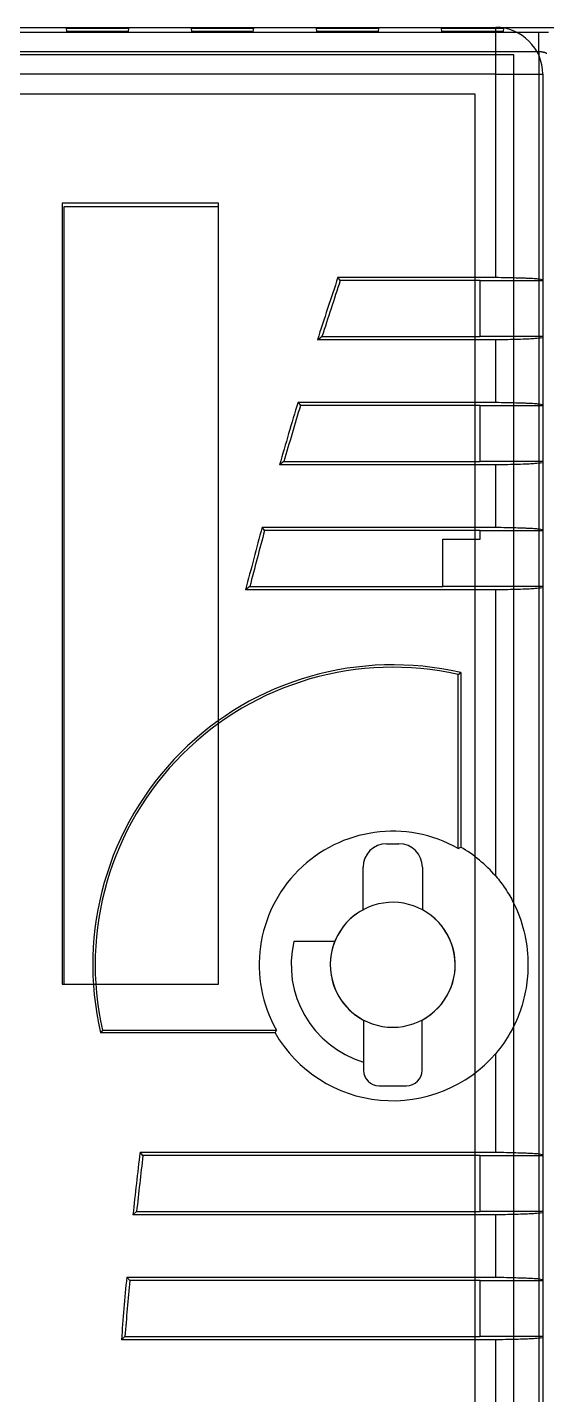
# Model space of a CAD drawing. Header units: inches. Extents: x -4 to 280, y -9 to 35.
# Drawn here: x 36.948 to 37.613, y 15.436 to 17.186 of the extents above; entities that cross this region are included whole.
import ezdxf

# ---------------------------------------------------------------- set-up
doc = ezdxf.new("R2010")
doc.units = ezdxf.units.IN
doc.header["$LTSCALE"] = 0.5
doc.header["$MEASUREMENT"] = 0
doc.layers.add('cpue05', color=7, linetype='Continuous')
doc.layers.add('PS-COVER', color=177, linetype='Continuous')

# ---------------------------------------------------------------- blocks, each defined once
blk = doc.blocks.new('IC200CPUE05')
at = {"layer": 'cpue05', "linetype": 'Continuous'}
for p, q in [((-6.7022, 0.4953), (-3.1513, 0.4953)), ((-6.019, 0.4944), (-5.9397, 0.4944)), ((-6.0185, 0.4901), (-6.019, 0.4944)), ((-5.9402, 0.4901), (-6.0185, 0.4901)), ((-5.9397, 0.4944), (-5.9402, 0.4901)), ((-5.859, 0.4944), (-5.7797, 0.4944)), ((-5.8585, 0.4901), (-5.859, 0.4944)), ((-5.7802, 0.4901), (-5.8585, 0.4901)), ((-5.7797, 0.4944), (-5.7802, 0.4901)), ((-5.699, 0.4944), (-5.6197, 0.4944)), ((-5.6985, 0.4901), (-5.699, 0.4944)), ((-5.6201, 0.4901), (-5.6985, 0.4901)), ((-5.6197, 0.4944), (-5.6201, 0.4901)), ((-5.539, 0.4944), (-5.4597, 0.4944)), ((-5.5385, 0.4901), (-5.539, 0.4944)), ((-5.4601, 0.4901), (-5.5385, 0.4901)), ((-5.4597, 0.4944), (-5.4601, 0.4901)), ((-5.4462, 0.4603), (-7.2962, 0.4603)), ((-5.4462, -4.5097), (-5.4462, 0.4603)), ((-5.4142, 0.4642), (-5.4142, -3.5146)), ((-7.2462, 0.4103), (-5.4962, 0.4103)), ((-5.4962, 0.4103), (-5.4962, -4.4597)), ((-6.0243, 0.2703), (-6.0243, -0.7297)), ((-5.8243, 0.2703), (-6.0243, 0.2703)), ((-6.0225, 0.2656), (-6.0225, -0.7297)), ((-5.8243, 0.2656), (-6.0225, 0.2656)), ((-5.8243, -0.7297), (-5.8243, 0.2703)), ((-5.6755, -0.6747), (-5.7278, -0.6747)), ((-6.0243, -0.7297), (-5.8243, -0.7297)), ((-5.6388, -0.7754), (-5.6388, -0.8292)), ((-5.5638, -0.8397), (-5.5638, -0.7754)), ((-5.6388, -0.8292), (-5.6388, -0.8397)), ((-5.6188, -0.8597), (-5.5838, -0.8597))]:
    blk.add_line(p, q, dxfattribs=at)
for points in [[(-7.2954, 0.4892), (-7.1778, 0.4892), (-7.0603, 0.4892, 0), (-6.9427, 0.4892), (-6.8251, 0.4892), (-6.7073, 0.4892), (-6.5899, 0.4892), (-6.4733, 0.4892), (-6.3548, 0.4892), (-6.2335, 0.4892), (-6.1196, 0.4892), (-6.0167, 0.4892), (-5.8845, 0.4892), (-5.6809, 0.4892), (-5.4142, 0.4892)], [(-5.4142, 0.4892), (-5.4121, 0.4892, -0.000086), (-5.41, 0.4892, -0.000086), (-5.4079, 0.4892, -0.000087), (-5.4059, 0.4892, -0.000088), (-5.4038, 0.4892, -0.000091), (-5.4018, 0.4892, -0.000093)], [(-5.4142, 0.4642), (-5.4142, 0.4672, 0), (-5.4142, 0.4702, 0), (-5.4142, 0.4733, 0), (-5.4142, 0.4763, 0.000001), (-5.4142, 0.4792, 0.000001), (-5.4142, 0.4818, 0), (-5.4142, 0.484, 0.000001), (-5.4142, 0.4859, 0.000003), (-5.4142, 0.4876, 0.000004), (-5.4142, 0.4892, 0.000005)], [(-7.3004, 0.4642), (-7.2218, 0.4642, 0), (-7.1432, 0.4642, 0), (-7.0646, 0.4642, 0), (-6.986, 0.4642), (-6.9074, 0.4642), (-6.8288, 0.4642), (-6.7503, 0.4642), (-6.6717, 0.4642), (-6.5931, 0.4642), (-6.5145, 0.4642), (-6.4359, 0.4642), (-6.3573, 0.4642), (-6.2785, 0.4642), (-6.2001, 0.4642), (-6.1222, 0.4642), (-6.0429, 0.4642), (-5.9619, 0.4642), (-5.8857, 0.4642), (-5.8169, 0.4642), (-5.7286, 0.4642), (-5.5925, 0.4642), (-5.4142, 0.4642)], [(-5.4039, 0.4617, 0.00487), (-5.4044, 0.4619, 0.005257), (-5.405, 0.4622, 0.005494), (-5.4056, 0.4624, 0.005821), (-5.4062, 0.4626, 0.005707), (-5.4068, 0.4629, 0.005412), (-5.4075, 0.4631, 0.006486), (-5.4082, 0.4633, 0.008583), (-5.4089, 0.4635, 0.006296), (-5.4096, 0.4636, 0.001103), (-5.4103, 0.4638, 0.010467), (-5.4111, 0.4639, 0.020136), (-5.4124, 0.464, 0.00977), (-5.4142, 0.4642, 0.004945)]]:
    blk.add_lwpolyline(points, format="xyb", dxfattribs=at)
for centre, radius, start, end in [((-5.6013, -0.7047), 0.08, 297.9532, 157.9757), ((-5.6013, -0.7047), 0.13, 166.6576, 253.2341), ((-5.6013, -0.7047), 0.08, 157.9757, 242.0468), ((-5.6188, -0.8397), 0.02, 180, 270), ((-5.5838, -0.8397), 0.02, 270, 0)]:
    blk.add_arc(centre, radius, start, end, dxfattribs=at)
blk = doc.blocks.new('IC200PWR002')
at = {"layer": 'PS-COVER', "linetype": 'Continuous'}
for p, q in [((-4.1267, -0.053, -0.688), (-2.3267, -0.053, -0.688)), ((-2.3267, -0.113, -0.688), (-2.3267, -0.053, -0.688)), ((-2.3267, -0.113, -0.688), (-4.1267, -0.113, -0.688)), ((-2.3267, -0.373, -0.688), (-2.3267, -0.113, -0.688)), ((-2.3267, -0.113, -0.688), (-2.2667, -0.113, -0.688)), ((-2.2667, -0.113, -0.688), (-2.2667, -0.3761, -0.688)), ((-2.5288, -0.373, -0.688), (-2.3267, -0.373, -0.688)), ((-2.5258, -0.3772, -0.688), (-2.5288, -0.373, -0.688)), ((-2.3467, -0.3772, -0.688), (-2.5258, -0.3772, -0.688)), ((-2.3467, -0.4488, -0.688), (-2.3467, -0.3772, -0.688)), ((-2.3467, -0.3772, -0.688), (-2.2667, -0.3772, -0.688)), ((-2.2667, -0.3761, -0.688), (-2.2667, -0.3772, -0.688)), ((-2.2667, -0.3772, -0.688), (-2.2667, -0.4488, -0.688)), ((-2.555, -0.453, -0.688), (-2.5493, -0.4488, -0.688)), ((-2.3267, -0.453, -0.688), (-2.555, -0.453, -0.688)), ((-2.5493, -0.4488, -0.688), (-2.3467, -0.4488, -0.688)), ((-2.2667, -0.4488, -0.688), (-2.3467, -0.4488, -0.688)), ((-2.3267, -0.533, -0.688), (-2.3267, -0.453, -0.688)), ((-2.2667, -0.4488, -0.688), (-2.2667, -0.4499, -0.688)), ((-2.2667, -0.4499, -0.688), (-2.2667, -0.5361, -0.688)), ((-2.5799, -0.533, -0.688), (-2.3267, -0.533, -0.688)), ((-2.5799, -0.533, -0.688), (-2.5768, -0.5372, -0.688)), ((-2.3467, -0.5372, -0.688), (-2.5768, -0.5372, -0.688)), ((-2.3467, -0.6088, -0.688), (-2.3467, -0.5372, -0.688)), ((-2.3467, -0.5372, -0.688), (-2.2667, -0.5372, -0.688)), ((-2.2667, -0.5361, -0.688), (-2.2667, -0.5372, -0.688)), ((-2.2667, -0.5372, -0.688), (-2.2667, -0.6088, -0.688)), ((-2.598, -0.6088, -0.688), (-2.6036, -0.613, -0.688)), ((-2.598, -0.6088, -0.688), (-2.3467, -0.6088, -0.688)), ((-2.2667, -0.6088, -0.688), (-2.3467, -0.6088, -0.688)), ((-2.2667, -0.6088, -0.688), (-2.2667, -0.6099, -0.688)), ((-2.2667, -0.6099, -0.688), (-2.2667, -0.6961, -0.688)), ((-2.3267, -0.613, -0.688), (-2.6036, -0.613, -0.688)), ((-2.3267, -0.693, -0.688), (-2.3267, -0.613, -0.688)), ((-2.6259, -0.693, -0.688), (-2.3267, -0.693, -0.688)), ((-2.6227, -0.6972, -0.688), (-2.6259, -0.693, -0.688)), ((-2.3467, -0.6972, -0.688), (-2.6227, -0.6972, -0.688)), ((-2.3467, -0.708, -0.688), (-2.3467, -0.6972, -0.688)), ((-2.3467, -0.6972, -0.688), (-2.2667, -0.6972, -0.688)), ((-2.2667, -0.6961, -0.688), (-2.2667, -0.6972, -0.688)), ((-2.2667, -0.6972, -0.688), (-2.2667, -0.7688, -0.688)), ((-2.3947, -0.708, -0.688), (-2.3467, -0.708, -0.688)), ((-2.3947, -0.7688, -0.688), (-2.3947, -0.708, -0.688)), ((-2.6416, -0.7688, -0.688), (-2.647, -0.773, -0.688)), ((-2.6416, -0.7688, -0.688), (-2.3947, -0.7688, -0.688)), ((-2.2667, -0.7688, -0.688), (-2.3947, -0.7688, -0.688)), ((-2.2667, -0.7688, -0.688), (-2.2667, -0.7699, -0.688)), ((-2.2667, -0.7699, -0.688), (-2.2667, -1.4961, -0.688)), ((-2.3267, -0.773, -0.688), (-2.647, -0.773, -0.688)), ((-2.3267, -1.1396, -0.688), (-2.3267, -0.773, -0.688)), ((-2.3748, -0.8815, -0.688), (-2.3717, -0.879, -0.688)), ((-2.3748, -1.1041, -0.688), (-2.3748, -0.8815, -0.688)), ((-2.3717, -0.879, -0.688), (-2.3717, -1.1023, -0.688)), ((-2.4667, -1.098, -0.688), (-2.4507, -1.098, -0.688)), ((-2.4967, -1.1826, -0.688), (-2.4967, -1.128, -0.688)), ((-2.4207, -1.128, -0.688), (-2.4207, -1.1826, -0.688)), ((-2.4967, -1.1826, -0.688), (-2.4963, -1.1828, -0.688)), ((-2.8302, -1.3369, -0.688), (-2.8327, -1.34, -0.688)), ((-2.6094, -1.34, -0.688), (-2.8327, -1.34, -0.688)), ((-2.6076, -1.3369, -0.688), (-2.8302, -1.3369, -0.688)), ((-2.3267, -1.493, -0.688), (-2.3267, -1.3664, -0.688)), ((-2.7821, -1.493, -0.688), (-2.3267, -1.493, -0.688)), ((-2.7784, -1.4972, -0.688), (-2.7821, -1.493, -0.688)), ((-2.5286, -1.4972, -0.688), (-2.7784, -1.4972, -0.688)), ((-2.3467, -1.4972, -0.688), (-2.5286, -1.4972, -0.688)), ((-2.3467, -1.5688, -0.688), (-2.3467, -1.4972, -0.688)), ((-2.3467, -1.4972, -0.688), (-2.2667, -1.4972, -0.688)), ((-2.2667, -1.4961, -0.688), (-2.2667, -1.4972, -0.688)), ((-2.2667, -1.4972, -0.688), (-2.2667, -1.5688, -0.688)), ((-2.7866, -1.5688, -0.688), (-2.7912, -1.573, -0.688)), ((-2.3267, -1.573, -0.688), (-2.7912, -1.573, -0.688)), ((-2.7866, -1.5688, -0.688), (-2.3467, -1.5688, -0.688)), ((-2.2667, -1.5688, -0.688), (-2.3467, -1.5688, -0.688)), ((-2.3267, -1.653, -0.688), (-2.3267, -1.573, -0.688)), ((-2.2667, -1.5688, -0.688), (-2.2667, -1.5699, -0.688)), ((-2.2667, -1.5699, -0.688), (-2.2667, -1.6561, -0.688)), ((-2.7992, -1.653, -0.688), (-2.3267, -1.653, -0.688)), ((-2.7954, -1.6572, -0.688), (-2.7992, -1.653, -0.688)), ((-2.3467, -1.6572, -0.688), (-2.7954, -1.6572, -0.688)), ((-2.3467, -1.7288, -0.688), (-2.3467, -1.6572, -0.688)), ((-2.3467, -1.6572, -0.688), (-2.2667, -1.6572, -0.688)), ((-2.2667, -1.6561, -0.688), (-2.2667, -1.6572, -0.688)), ((-2.2667, -1.6572, -0.688), (-2.2667, -1.7288, -0.688)), ((-2.8015, -1.7288, -0.688), (-2.806, -1.733, -0.688)), ((-2.8015, -1.7288, -0.688), (-2.3467, -1.7288, -0.688)), ((-2.2667, -1.7288, -0.688), (-2.3467, -1.7288, -0.688)), ((-2.2667, -1.7288, -0.688), (-2.2667, -1.7299, -0.688)), ((-2.2667, -1.7299, -0.688), (-2.2667, -1.8161, -0.688)), ((-2.3267, -1.733, -0.688), (-2.806, -1.733, -0.688)), ((-2.3267, -1.813, -0.688), (-2.3267, -1.733, -0.688))]:
    blk.add_line(p, q, dxfattribs=at)
at = {"layer": 'PS-COVER', "linetype": 'Continuous', "elevation": -0.688}
for points in [[(-2.3267, -0.373, -0.005022), (-2.3132, -0.3731, -0.0035), (-2.2939, -0.3737, -0.001088), (-2.2877, -0.3739, -0.001956), (-2.2842, -0.374, -0.006879), (-2.2756, -0.3746, -0.012706), (-2.2709, -0.375, -0.034209), (-2.267, -0.3758, -0.33957), (-2.2667, -0.3761)], [(-2.2667, -0.4499, -0.365932), (-2.2671, -0.4504, -0.023401), (-2.2765, -0.4515, -0.003665), (-2.2799, -0.4517, -0.00286), (-2.2842, -0.452, -0.003502), (-2.2917, -0.4523, -0.002008), (-2.3046, -0.4527, -0.002631), (-2.3177, -0.4529, -0.003839), (-2.3267, -0.453)], [(-2.3267, -0.533, -0.005022), (-2.3132, -0.5331, -0.0035), (-2.2939, -0.5337, -0.001088), (-2.2877, -0.5339, -0.001956), (-2.2842, -0.534, -0.006879), (-2.2756, -0.5346, -0.012706), (-2.2709, -0.535, -0.034209), (-2.267, -0.5358, -0.33957), (-2.2667, -0.5361)], [(-2.2667, -0.6099, -0.365932), (-2.2671, -0.6104, -0.023401), (-2.2765, -0.6115, -0.003665), (-2.2799, -0.6117, -0.00286), (-2.2842, -0.612, -0.003502), (-2.2917, -0.6123, -0.002008), (-2.3046, -0.6127, -0.002631), (-2.3177, -0.6129, -0.003839), (-2.3267, -0.613)], [(-2.3267, -0.693, -0.005022), (-2.3132, -0.6931, -0.0035), (-2.2939, -0.6937, -0.001088), (-2.2877, -0.6939, -0.001956), (-2.2842, -0.694, -0.006879), (-2.2756, -0.6946, -0.012706), (-2.2709, -0.695, -0.034209), (-2.267, -0.6958, -0.33957), (-2.2667, -0.6961)], [(-2.2667, -0.7699, -0.365932), (-2.2671, -0.7704, -0.023401), (-2.2765, -0.7715, -0.003665), (-2.2799, -0.7717, -0.00286), (-2.2842, -0.772, -0.003502), (-2.2917, -0.7723, -0.002008), (-2.3046, -0.7727, -0.002631), (-2.3177, -0.7729, -0.003839), (-2.3267, -0.773)], [(-2.3748, -1.1041, -0.000667), (-2.3733, -1.1032, -0.000657), (-2.3717, -1.1023)], [(-2.3267, -1.1396, -0.030997), (-2.3144, -1.1559, -0.030565), (-2.304, -1.1738, -0.055434), (-2.2908, -1.2097, -0.054201), (-2.2856, -1.2484, -0.042324), (-2.2874, -1.279, -0.042915), (-2.2943, -1.3085, -0.048773), (-2.3078, -1.3394, -0.049852), (-2.3267, -1.3664)], [(-2.6094, -1.34, -0.000658), (-2.6085, -1.3384, -0.000666), (-2.6076, -1.3369)], [(-2.3267, -1.493, -0.005022), (-2.3132, -1.4931, -0.0035), (-2.2939, -1.4937, -0.001088), (-2.2877, -1.4939, -0.001956), (-2.2842, -1.494, -0.006879), (-2.2756, -1.4946, -0.012706), (-2.2709, -1.495, -0.034215), (-2.267, -1.4958, -0.339563), (-2.2667, -1.4961)], [(-2.2667, -1.5699, -0.365932), (-2.2671, -1.5704, -0.023401), (-2.2765, -1.5715, -0.003665), (-2.2799, -1.5717, -0.00286), (-2.2842, -1.572, -0.0035), (-2.2917, -1.5723, -0.00201), (-2.3046, -1.5727, -0.002632), (-2.3177, -1.5729, -0.003838), (-2.3267, -1.573)], [(-2.3267, -1.653, -0.005022), (-2.3132, -1.6531, -0.0035), (-2.2939, -1.6537, -0.001088), (-2.2877, -1.6539, -0.001956), (-2.2842, -1.654, -0.006879), (-2.2756, -1.6546, -0.012706), (-2.2709, -1.655, -0.034215), (-2.267, -1.6558, -0.339563), (-2.2667, -1.6561)], [(-2.2667, -1.7299, -0.365932), (-2.2671, -1.7304, -0.023401), (-2.2765, -1.7315, -0.003665), (-2.2799, -1.7317, -0.00286), (-2.2842, -1.732, -0.0035), (-2.2917, -1.7323, -0.00201), (-2.3046, -1.7327, -0.002632), (-2.3177, -1.7329, -0.003838), (-2.3267, -1.733)]]:
    blk.add_lwpolyline(points, format="xyb", dxfattribs=at)
at = {"layer": 'PS-COVER', "linetype": 'Continuous'}
for centre, radius, start, end in [((-2.3267, -0.113, -0.688), 0.06, 0, 90), ((2.8268, -2.173, -0.688), 5.65, 161.4227, 162.2764), ((2.8268, -2.173, -0.688), 5.6458, 161.4533, 162.2182), ((2.8268, -2.173, -0.688), 5.65, 163.1261, 163.972), ((2.8268, -2.173, -0.688), 5.6458, 163.1577, 163.9155), ((2.8268, -2.173, -0.688), 5.65, 164.8144, 165.6534), ((2.8268, -2.173, -0.688), 5.6458, 164.8469, 165.5986), ((-2.4587, -1.253, -0.688), 0.384, 76.9052, 193.0948), ((-2.4587, -1.253, -0.688), 0.3809, 77.2806, 192.7193), ((-2.4587, -1.253, -0.688), 0.1709, 60.607, 209.393), ((-2.4667, -1.128, -0.688), 0.03, 90, 180), ((-2.4507, -1.128, -0.688), 0.03, 0, 90), ((-2.4587, -1.253, -0.688), 0.174, 40.6573, 60), ((-2.4587, -1.253, -0.688), 0.08, 118.3593, 61.6407), ((-2.4587, -1.253, -0.688), 0.174, 210, 319.3427), ((2.8268, -2.173, -0.688), 5.65, 173.0875, 173.904), ((2.8268, -2.173, -0.688), 5.6458, 173.1252, 173.8567), ((2.8268, -2.173, -0.688), 5.65, 174.7193, 175.5335), ((2.8268, -2.173, -0.688), 5.6458, 174.7581, 175.4875)]:
    blk.add_arc(centre, radius, start, end, dxfattribs=at)

msp = doc.modelspace()

# ---------------------------------------------------------------- block references
for name, p in [('IC200CPUE05', (43.01706, 16.69081)), ('IC200PWR002', (39.87442, 17.23912, 0.688))]:
    msp.add_blockref(name, p)

doc.saveas('drawing.dxf')
